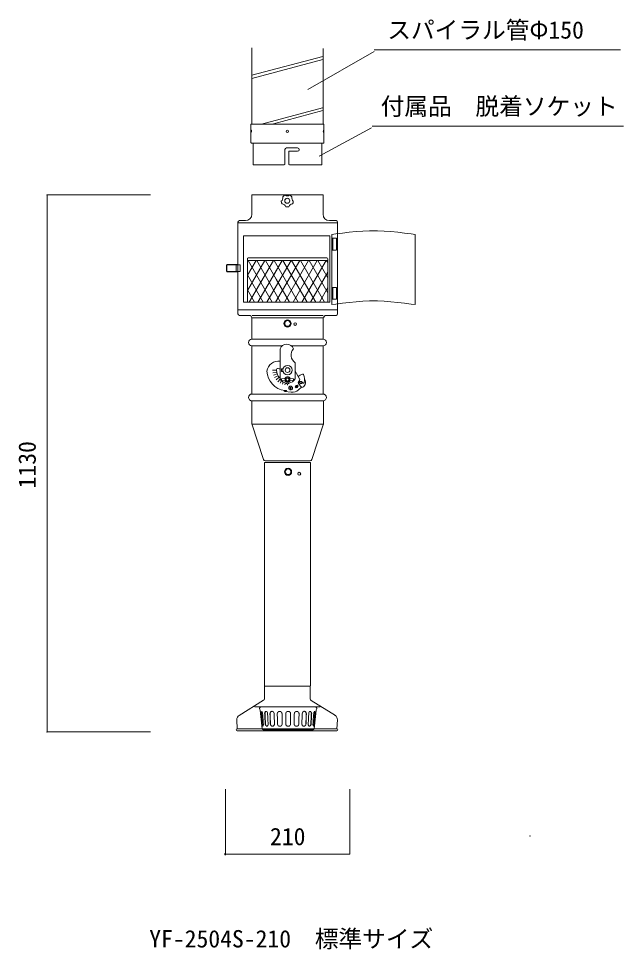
# Model space of a CAD drawing. Units: millimetres, scale not verified. Extents: x 1180 to 8247, y -2434 to 3459.
# Drawn here: x 1180 to 5009, y -2434 to 3459 of the extents above; entities that cross this region are included whole.
import ezdxf
from ezdxf.enums import TextEntityAlignment as Align

# ---------------------------------------------------------------- set-up
doc = ezdxf.new("R2010")
doc.units = ezdxf.units.MM
doc.header["$LTSCALE"] = 3
doc.header["$PDMODE"] = 32
doc.header["$PDSIZE"] = 1.5
doc.linetypes.add('DASHED1', pattern=[1.8, 1.2, -0.6])
doc.linetypes.add('LONG_DASHED1', pattern=[7, 6, -1])
doc.layers.add('1-1_NOTE', color=7, linetype='Continuous', lineweight=9)
doc.styles.add('ＭＳ ゴシック', font='')
doc.styles.get('ＭＳ ゴシック').set_extended_font_data('MS Gothic')

msp = doc.modelspace()

# ---------------------------------------------------------------- linework, layer by layer
at = {"layer": '1-1_NOTE'}
for p, q in [((2656.655, 2794.309), (2656.655, 3274.309)), ((3011.488, 3009.765), (3431.488, 3249.765)), ((3108.84, 2789.795), (3108.84, 3269.795)), ((3430.474, 3261.157), (4990.474, 3261.157)), ((3107.474, 3219.933), (2657.474, 3099.933)), ((3107.474, 3199.619), (2657.474, 3079.619)), ((3103.712, 2893.773), (2718.051, 2790.93)), ((3107.349, 2876.468), (2793.125, 2792.675)), ((2651.123, 2790.717), (3113.123, 2790.717)), ((2651.123, 2673.717), (2651.123, 2790.717)), ((3113.123, 2790.717), (3113.123, 2673.717)), ((3419.282, 2777.778), (5009.282, 2777.778)), ((2651.123, 2765.419), (2651.123, 2731.255)), ((3084.093, 2587.33), (3414.093, 2767.33)), ((2660.123, 2670.717), (2654.123, 2670.717)), ((2657.123, 2670.717), (3107.123, 2670.717)), ((2664.528, 2670.106), (2664.528, 2533.606)), ((3100.133, 2670.453), (3100.133, 2533.606)), ((3104.123, 2670.717), (3110.123, 2670.717)), ((2866.325, 2538.606), (2866.325, 2629.87)), ((2876.325, 2639.87), (2946.76, 2639.87)), ((2946.76, 2618.87), (2890.325, 2618.87)), ((2890.325, 2538.606), (2890.325, 2618.87)), ((2956.76, 2628.87), (2956.76, 2629.87)), ((2861.325, 2533.606), (2664.528, 2533.606)), ((2895.325, 2533.606), (3100.133, 2533.606)), ((1360.09, 2343.13), (1360.09, -1057.09)), ((2656.985, 2219.91), (2656.985, 2343.13)), ((2656.985, 2343.13), (3107.592, 2343.13)), ((2870.901, 2338.91), (2891.696, 2338.91)), ((3107.592, 2219.91), (3107.592, 2343.13)), ((3107.592, 2314.91), (3107.592, 2215.915)), ((2569.055, 2165.602), (3199.055, 2165.602)), ((2569.092, 1588.91), (2569.092, 2170.91)), ((2616.985, 2179.91), (2578.092, 2179.91)), ((3147.592, 2179.91), (3190.092, 2179.91)), ((3199.092, 2101.062), (3199.092, 2170.91)), ((3150.936, 2083.373), (2603.223, 2083.373)), ((2603.223, 2083.373), (2603.223, 1663.373)), ((3150.936, 2083.373), (3150.936, 1663.373)), ((3163.047, 2092.251), (3163.047, 1648.251)), ((3163.686, 1993.57), (3163.686, 2068.57)), ((3691.047, 2092.251), (3691.047, 1648.251)), ((3163.686, 2053.57), (3169.686, 2053.57)), ((3169.686, 2008.57), (3163.686, 2008.57)), ((2497.187, 1859.504), (2497.187, 1897.904)), ((2499.587, 1859.504), (2499.587, 1897.904)), ((2501.987, 1902.704), (2564.387, 1902.704)), ((2501.987, 1900.304), (2564.387, 1900.304)), ((2558.491, 1899.222), (2558.491, 1858.422)), ((2582.491, 1899.222), (2558.491, 1899.222)), ((2582.491, 1899.222), (2582.491, 1858.422)), ((2628.652, 1937.509), (2628.652, 1663.373)), ((2628.652, 1928.509), (3138.652, 1928.509)), ((2738.846, 1928.509), (2628.652, 1737.648)), ((2683.42, 1928.509), (2628.652, 1833.648)), ((2632.784, 1927.185), (2785.784, 1663.185)), ((2634.652, 1943.509), (3132.652, 1943.509)), ((2794.009, 1928.56), (2641.009, 1664.56)), ((2688.969, 1927.701), (2838.969, 1663.701)), ((2848.762, 1927.185), (2695.762, 1663.185)), ((2811.463, 1808.952), (2742.437, 1928.509)), ((2849.697, 1928.509), (2787.851, 1821.388)), ((2950.939, 1663.373), (2797.863, 1928.509)), ((2960.548, 1928.509), (2807.472, 1663.373)), ((2905.123, 1928.509), (2828.193, 1795.262)), ((3006.365, 1663.373), (2853.288, 1928.509)), ((3015.974, 1928.509), (2862.898, 1663.373)), ((3061.79, 1663.373), (2908.714, 1928.509)), ((3071.399, 1928.509), (2918.323, 1663.373)), ((3117.216, 1663.373), (2964.14, 1928.509)), ((3126.825, 1928.509), (2973.749, 1663.373)), ((3138.652, 1722.244), (3019.565, 1928.509)), ((3138.652, 1818.244), (3074.991, 1928.509)), ((3138.652, 1914.244), (3130.417, 1928.509)), ((3138.652, 1937.509), (3138.652, 1663.373)), ((2501.987, 1857.104), (2564.387, 1857.104)), ((2501.987, 1854.704), (2564.387, 1854.704)), ((2558.491, 1858.422), (2582.491, 1858.422)), ((2729.236, 1663.373), (2628.652, 1837.59)), ((3138.652, 1852.994), (3029.175, 1663.373)), ((2828.193, 1795.262), (2752.047, 1663.373)), ((2787.851, 1821.388), (2775.268, 1799.594)), ((2895.513, 1663.373), (2811.463, 1808.952)), ((2673.811, 1663.373), (2628.652, 1741.59)), ((3138.652, 1756.994), (3084.6, 1663.373)), ((3163.581, 1682.107), (3163.581, 1757.107)), ((3163.581, 1742.107), (3169.581, 1742.107)), ((2603.223, 1663.373), (3150.936, 1663.373)), ((3169.581, 1697.107), (3163.581, 1697.107)), ((3199.092, 1588.91), (3199.092, 1657.062)), ((3199.092, 1615.91), (2569.092, 1615.91)), ((2641.092, 1579.91), (2578.092, 1579.91)), ((2657.592, 1429.91), (2657.592, 1564.91)), ((3109.092, 1579.91), (2659.092, 1579.91)), ((3110.592, 1564.91), (2660.592, 1564.91)), ((3107.592, 1429.91), (3107.592, 1564.91)), ((3127.092, 1579.91), (3190.092, 1579.91)), ((3110.592, 1429.91), (2654.592, 1429.91)), ((2657.592, 1081.91), (2657.592, 1387.91)), ((2849.049, 1387.91), (2657.592, 1387.91)), ((2835.258, 1177.838), (2835.258, 1368.338)), ((3107.592, 1387.91), (2905.708, 1387.91)), ((3107.592, 1081.91), (3107.592, 1387.91)), ((2845.758, 1225.088), (2845.758, 1241.588)), ((2854.415, 1241.588), (2845.758, 1241.588)), ((2931.258, 1177.838), (2931.258, 1279.838)), ((2812.779, 1233.338), (2787.937, 1233.338)), ((2813.85, 1221.099), (2789.385, 1216.785)), ((2817.029, 1209.232), (2793.686, 1200.736)), ((2822.221, 1198.098), (2800.708, 1185.677)), ((2829.268, 1188.035), (2810.238, 1172.067)), ((2854.415, 1225.088), (2845.758, 1225.088)), ((2959.365, 1177.779), (2930.82, 1226.699)), ((2835.867, 1176.859), (2821.987, 1160.318)), ((2844.555, 1166.301), (2835.598, 1150.787)), ((2845.776, 1169), (2868.258, 1166)), ((2855.833, 1157.988), (2850.656, 1143.765)), ((2869.034, 1152.669), (2866.706, 1139.465)), ((2883.258, 1144.838), (2883.258, 1138.017)), ((2897.738, 1118.696), (2897.858, 1121.694)), ((2900.856, 1121.573), (2897.858, 1121.694)), ((2920.74, 1169), (2898.258, 1166)), ((2900.856, 1121.573), (2900.977, 1124.571)), ((2903.974, 1124.45), (2900.977, 1124.571)), ((2903.854, 1121.453), (2903.974, 1124.45)), ((2906.851, 1121.332), (2903.854, 1121.453)), ((2906.731, 1118.334), (2906.851, 1121.332)), ((2952.159, 1107.782), (2972.28, 1125.186)), ((2952.248, 1159.373), (2958.714, 1167.741)), ((2966.013, 1132.432), (2952.563, 1147.982)), ((2972.28, 1125.186), (2966.013, 1132.432)), ((2980.528, 1152.338), (2976.325, 1157.197)), ((2658.835, 1082.054), (3110.087, 1082.054)), ((2862.137, 1103.874), (2876.258, 1104.515)), ((2862.273, 1100.877), (2862.137, 1103.874)), ((2864.982, 1098.058), (2865.306, 1101.015)), ((2906.367, 1093.519), (2864.982, 1098.058)), ((2900.735, 1118.576), (2897.738, 1118.696)), ((2900.615, 1115.578), (2900.735, 1118.576)), ((2903.612, 1115.457), (2900.615, 1115.578)), ((2903.612, 1115.457), (2903.733, 1118.455)), ((2906.731, 1118.334), (2903.733, 1118.455)), ((2845.092, 1039.91), (2651.592, 1039.91)), ((2656.092, 1039.91), (2656.092, 919.91)), ((2656.121, 892.656), (2656.121, 1038.84)), ((3107.592, 1039.91), (2845.092, 1039.91)), ((3110.898, 892.668), (3110.898, 1040.624)), ((2731.509, 666.491), (2656.121, 892.656)), ((2660.184, 890.963), (3111.617, 890.963)), ((3036.437, 666.526), (3110.898, 892.668)), ((2736.886, -765.001), (2736.886, 648.879)), ((3026.938, 659.654), (2740.996, 659.654)), ((2736.194, -848.834), (2736.194, -767.856)), ((2736.194, -767.856), (3027.194, -767.856)), ((3027.194, -849.872), (3027.194, -767.856)), ((2731.473, -857.327), (2576.636, -953.553)), ((3031.909, -858.361), (3185.826, -954.196)), ((2562.158, -980.489), (2564.436, -1037.437)), ((3198.464, -981.04), (3194.436, -1037.437)), ((2879.436, -1037.437), (2564.436, -1037.437)), ((2879.436, -1049.437), (2564.436, -1049.437)), ((2879.436, -1037.437), (3194.436, -1037.437)), ((2879.436, -1049.437), (3194.436, -1049.437)), ((2491.092, -1830.383), (3277.092, -1830.383))]:
    msp.add_line(p, q, dxfattribs=at)
at = {"layer": '1-1_NOTE', "color": 4}
for p, q in [((1360.09, 2343.13), (2015.233, 2343.13)), ((1360.09, -1057.09), (2015.233, -1057.09)), ((2491.092, -1830.383), (2491.092, -1419.015)), ((3277.092, -1830.383), (3277.092, -1419.015))]:
    msp.add_line(p, q, dxfattribs=at)
at = {"layer": '1-1_NOTE', "linetype": 'DASHED1'}
for p, q in [((3169.686, 2068.57), (3169.686, 1993.57)), ((3199.092, 1657.062), (3199.092, 2101.062)), ((3193.686, 1993.57), (3163.686, 1993.57)), ((3163.581, 1757.107), (3193.581, 1757.107)), ((3169.581, 1757.107), (3169.581, 1682.107)), ((3193.581, 1757.107), (3193.581, 1682.107)), ((3193.581, 1682.107), (3163.581, 1682.107)), ((2676.936, -899.437), (2676.936, -894.886)), ((2712.935, -899.437), (2676.936, -899.437)), ((2706.386, -912.024), (2709.443, -916.611)), ((2707.463, -904.149), (2712.935, -899.437)), ((2709.402, -916.615), (2721.935, -1034.437)), ((2712.935, -899.437), (3060.936, -899.437)), ((2729.852, -1005.523), (2725.467, -942.676)), ((2759.885, -1005.367), (2756.597, -942.453)), ((2800.288, -1005.159), (2798.098, -942.197)), ((2848.018, -942.681), (2849.108, -1005.671)), ((2925.854, -942.681), (2924.764, -1005.671)), ((2973.584, -1005.159), (2975.774, -942.197)), ((3013.987, -1005.367), (3017.275, -942.453)), ((3044.019, -1005.523), (3048.405, -942.676)), ((3064.479, -916.534), (3051.936, -1034.437)), ((3066.408, -904.149), (3060.936, -899.437)), ((3060.936, -899.437), (3089.537, -899.437)), ((3067.485, -912.024), (3064.428, -916.611)), ((2720.195, -1006.199), (2715.809, -943.351)), ((2723.345, -1006.199), (2718.959, -943.351)), ((2741.402, -1006.335), (2738.115, -943.421)), ((2743.607, -1006.335), (2740.32, -943.421)), ((2773.878, -1006.363), (2771.689, -943.401)), ((2774.823, -1006.048), (2772.634, -943.086)), ((2819.177, -1006.194), (2818.087, -943.203)), ((2871.186, -942.937), (2871.186, -1005.937)), ((2902.686, -942.937), (2902.686, -1005.937)), ((2954.694, -1006.194), (2955.785, -943.203)), ((2999.048, -1006.048), (3001.238, -943.086)), ((2999.993, -1006.363), (3002.183, -943.401)), ((3030.264, -1006.335), (3033.551, -943.421)), ((3032.469, -1006.335), (3035.756, -943.421)), ((3050.527, -1006.199), (3054.913, -943.351)), ((3053.677, -1006.199), (3058.063, -943.351)), ((3042.936, -1043.437), (2730.935, -1043.437))]:
    msp.add_line(p, q, dxfattribs=at)
at = {"layer": '1-1_NOTE'}
for points in [[(3163.047, 2092.251), (3187.904, 2095.63), (3230.761, 2101.282), (3273.618, 2106.447), (3316.475, 2110.817), (3359.332, 2114.085), (3402.19, 2115.942), (3427.047, 2116.251), (3451.904, 2115.942), (3494.761, 2114.085), (3537.618, 2110.817), (3580.475, 2106.447), (3623.332, 2101.282), (3666.19, 2095.63), (3691.047, 2092.251)], [(3163.047, 1648.251), (3187.904, 1651.63), (3230.761, 1657.282), (3273.618, 1662.447), (3316.475, 1666.817), (3359.332, 1670.085), (3402.19, 1671.942), (3427.047, 1672.251), (3451.904, 1671.942), (3494.761, 1670.085), (3537.618, 1666.817), (3580.475, 1662.447), (3623.332, 1657.282), (3666.19, 1651.63), (3691.047, 1648.251)], [(2845.776, 1169), (2845.776, 1178), (2868.258, 1181)], [(2920.74, 1169), (2920.74, 1178), (2898.258, 1181)], [(2875.008, 1151.447), (2883.258, 1144.838), (2891.508, 1151.447)], [(2862.273, 1100.877), (2876.394, 1101.519), (2876.258, 1104.515)], [(2736.886, 648.879), (3027.886, 648.879), (3027.886, -765.335)]]:
    msp.add_lwpolyline(points, dxfattribs=at)
at = {"layer": '1-1_NOTE', "linetype": 'DASHED1'}
msp.add_lwpolyline([(3163.686, 2068.57), (3193.686, 2068.57), (3193.686, 1993.57)], dxfattribs=at)
at = {"layer": '1-1_NOTE'}
msp.add_lwpolyline([(2934.809, 1136.407), (2931.858, 1127.905), (2937.746, 1121.098), (2946.585, 1122.793), (2949.536, 1131.296), (2943.648, 1138.103)], close=True, dxfattribs=at)
for centre, radius in [((2882.123, 2745.717), 7.5), ((2881.299, 2305.5), 15.75), ((2882.993, 1528.84), 23), ((2883.203, 1528.801), 18), ((2931.083, 1524.896), 8), ((2883.258, 1233.338), 30), ((2883.258, 1233.338), 15), ((2883.258, 1173.5), 15), ((2883.258, 1173.5), 9), ((2902.295, 1120.014), 12), ((2940.697, 1129.6), 4.5), ((2967.249, 1153.847), 7.5), ((2967.249, 1153.847), 6), ((2885.993, 589.84), 23), ((2886.203, 589.801), 18), ((2957.447, 577.612), 9)]:
    msp.add_circle(centre, radius, dxfattribs=at)
for centre, radius, start, end in [((2654.123, 2673.717), 3, 180, 270), ((3110.123, 2673.717), 3, 270, 0), ((2876.325, 2629.87), 10, 90, 180), ((2946.76, 2629.87), 10, 0, 90), ((2946.76, 2628.87), 10, 270, 0), ((2861.325, 2538.606), 5, 270, 0), ((2895.325, 2538.606), 5, 180, 270), ((2823.522, 2324.272), 29.25, 312.17187, 11.82813), ((2881.299, 2305.5), 38.25, 184.35627, 211.64373), ((2881.299, 2305.5), 38.25, 112.35627, 139.64373), ((2881.299, 2366.25), 29.25, 240.17187, 299.82813), ((2881.299, 2305.5), 38.25, 40.35627, 67.64373), ((2939.075, 2324.272), 29.25, 168.17187, 227.82813), ((2881.186, 2305.5), 38.25, 328.35627, 355.64373), ((2881.299, 2305.5), 38.25, 328.35627, 355.64373), ((2845.591, 2256.352), 29.25, 24.17187, 83.82813), ((2881.299, 2305.5), 38.25, 256.35627, 283.64373), ((2917.007, 2256.352), 29.25, 96.17187, 155.82813), ((2616.985, 2219.91), 40, 270, 0), ((3147.592, 2219.91), 40, 180, 270), ((2578.092, 2170.91), 9, 90, 180), ((3190.092, 2170.91), 9, 0, 90), ((2501.987, 1897.904), 4.8, 90, 180), ((2501.987, 1897.904), 2.4, 90, 180), ((2564.387, 1897.904), 4.8, 15.93796, 90), ((2564.387, 1897.904), 2.4, 33.31165, 90), ((2634.652, 1937.509), 6, 90, 180), ((3132.652, 1937.509), 6, 0, 90), ((2501.987, 1859.504), 4.8, 180, 270), ((2501.987, 1859.504), 2.4, 180, 270), ((2564.387, 1859.504), 2.4, 270, 333.20451), ((2564.387, 1859.504), 4.8, 270, 346.97339), ((2578.092, 1588.91), 9, 180, 270), ((2641.092, 1564.91), 15, 0, 90), ((3127.092, 1564.91), 15, 90, 180), ((3190.092, 1588.91), 9, 270, 0), ((2657.592, 1408.91), 21, 90, 270), ((3107.592, 1408.91), 21, 270, 90), ((2877.847, 1353.108), 45.23, 19.67743, 160.32256), ((2965.82, 1328.976), 60.076, 139.06517, 234.87869), ((2824.48, 1218.689), 72.129, 81.40654, 172.99953), ((2824.009, 1232.702), 11.249, 90, 181.22952), ((2824.009, 1232.702), 11.249, 3.23477, 90), ((2883.258, 1233.338), 130.5, 182.57289, 262.23984), ((2883.258, 1233.338), 70.5, 180.51668, 227.08981), ((2883.258, 1173.5), 18, 90, 156.05156), ((2883.258, 1173.5), 18, 23.94843, 90), ((3013.944, 1104.489), 109.221, 109.2178, 125.62424), ((2980.248, 1203.818), 4.5, 80.26373, 119.82397), ((2980.248, 1203.818), 4.5, 358.37778, 80.26373), ((2888.08, 1172.508), 101.748, 350.44992, 19.28555), ((2883.258, 1207.004), 56.167, 211.28448, 261.55359), ((2883.258, 1173.5), 18, 203.94843, 336.05156), ((2883.258, 1207.004), 56.167, 278.4464, 328.7155), ((2959.37, 1153.87), 9, 142.30957, 220.8582), ((2967.249, 1149.347), 12, 45, 220.8582), ((2951.592, 1173.243), 9, 322.30957, 30.26373), ((2967.249, 1153.847), 30, 277.19296, 41.19754), ((2983.931, 1155.282), 4.5, 220.8582, 4.3978), ((2657.592, 1060.91), 21, 90, 270), ((2912.907, 1153.162), 60, 263.74202, 310.8582), ((3107.592, 1060.91), 21, 270, 90), ((2663.121, 895.203), 7, 180, 203.82426), ((2663.121, 894.145), 7, 180, 202.91998), ((3103.898, 895.192), 7, 335.83337, 0), ((3103.898, 892.286), 7, 336.52901, 0), ((2740.996, 669.654), 10, 198.43495, 270), ((3026.938, 669.654), 10, 270, 341.77492), ((2726.194, -848.834), 10, 301.85967, 0), ((3037.194, -849.872), 10, 180, 238.09189), ((2592.134, -979.29), 30, 120.34399, 182.29061), ((3168.54, -978.903), 30, 355.91438, 59.12337), ((2564.436, -1043.437), 6, 90, 270), ((3194.436, -1043.437), 6, 270, 90)]:
    msp.add_arc(centre, radius, start, end, dxfattribs=at)
at = {"layer": '1-1_NOTE', "linetype": 'LONG_DASHED1'}
msp.add_arc((2967.249, 1149.347), 59.25, 73.48132, 80.26373, dxfattribs=at)
at = {"layer": '1-1_NOTE', "linetype": 'DASHED1'}
for centre, radius, start, end in [((2711.378, -908.696), 6, 130.73247, 213.69007), ((2886.936, -942.937), 15.75, 0, 180), ((3062.493, -908.696), 6, 326.30993, 49.26753), ((2730.935, -1034.437), 9, 180, 270), ((2886.936, -1005.937), 15.75, 180, 0), ((3042.936, -1034.437), 9, 270, 0), ((2491.092, -1831.09), 6, 90, 270)]:
    msp.add_arc(centre, radius, start, end, dxfattribs=at)
at = {"layer": '1-1_NOTE'}
for centre, start_param, end_param in [((2651.123, 2745.717), 3.14159265, 6.28318531), ((3113.123, 2745.717), 0, 3.14159265)]:
    msp.add_ellipse(centre, major_axis=(0, 7.8), ratio=0.5, start_param=start_param, end_param=end_param, dxfattribs=at)
at = {"layer": '1-1_NOTE', "linetype": 'DASHED1'}
for centre, major_axis, ratio, start_param, end_param in [((2720.629, -943.014), (-1.099, 15.712), 0.3, 4.71238898, 7.85398163), ((2723.779, -943.014), (-1.099, 15.712), 0.3, 0.31807841, 1.57079633), ((2747.347, -942.937), (-0.824, 15.728), 0.6, 4.71238898, 7.85398163), ((2749.552, -942.937), (-0.824, 15.728), 0.6, 0.08539564, 1.57079633), ((2784.412, -942.957), (-0.55, 15.74), 0.8, 0.19277883, 1.57079633), ((2785.357, -942.642), (-0.55, 15.74), 0.8, 4.71238898, 7.85398163), ((2833.048, -942.942), (-0.275, 15.748), 0.95, 4.71238898, 7.85398163), ((2940.824, -942.942), (0.275, 15.748), 0.95, 4.71238898, 7.85398163), ((2988.515, -942.642), (0.55, 15.74), 0.8, 4.71238898, 7.85398163), ((2989.46, -942.957), (0.55, 15.74), 0.8, 4.71238898, 6.09040648), ((3026.525, -942.937), (0.824, 15.728), 0.6, 4.71238898, 7.85398163), ((3024.32, -942.937), (0.824, 15.728), 0.6, 4.71238898, 6.19778966), ((3053.243, -943.014), (1.099, 15.712), 0.3, 4.71238898, 7.85398163), ((3050.093, -943.014), (1.099, 15.712), 0.3, 4.71238898, 5.9651069), ((2725.024, -1005.861), (1.099, -15.712), 0.3, 4.71238898, 7.85398163), ((2728.174, -1005.861), (1.099, -15.712), 0.3, 4.71238898, 5.92315697), ((2750.644, -1005.851), (0.824, -15.728), 0.6, 4.71238898, 7.85398163), ((2752.849, -1005.851), (0.824, -15.728), 0.6, 4.71238898, 6.13492104), ((2786.61, -1005.918), (0.55, -15.74), 0.8, 4.71238898, 6.55389338), ((2787.555, -1005.603), (0.55, -15.74), 0.8, 4.71238898, 7.85398163), ((2834.147, -1005.933), (0.275, -15.748), 0.95, 4.71238898, 7.85398163), ((2939.724, -1005.933), (-0.275, -15.748), 0.95, 4.71238898, 7.85398163), ((2986.316, -1005.603), (-0.55, -15.74), 0.8, 4.71238898, 7.85398163), ((2987.261, -1005.918), (-0.55, -15.74), 0.8, 6.01247724, 7.85398163), ((3023.228, -1005.851), (-0.824, -15.728), 0.6, 4.71238898, 7.85398163), ((3021.023, -1005.851), (-0.824, -15.728), 0.6, 0.14826426, 1.57079633), ((3048.848, -1005.861), (-1.099, -15.712), 0.3, 4.71238898, 7.85398163), ((3045.698, -1005.861), (-1.099, -15.712), 0.3, 0.36002834, 1.57079633)]:
    msp.add_ellipse(centre, major_axis=major_axis, ratio=ratio, start_param=start_param, end_param=end_param, dxfattribs=at)
at = {"layer": '1-1_NOTE', "color": 1}
for p in [(1360.09, 2343.13), (1360.09, -1057.09), (4418.097, -1717.09), (2491.092, -1830.383), (3277.092, -1830.383)]:
    msp.add_point(p, dxfattribs=at)

# ---------------------------------------------------------------- texts
at = {"layer": '1-1_NOTE', "color": 3, "style": 'ＭＳ ゴシック'}
for s, p in [('スパイラル管Φ150', (3514.271, 3299.246)), ('付属品\u3000脱着ソケット', (3472.608, 2815.868))]:
    msp.add_text(s, height=110, dxfattribs=at).set_placement(p, align=Align.BOTTOM_LEFT)
at = {"layer": '1-1_NOTE', "style": 'ＭＳ ゴシック'}
msp.add_text('1130', height=110, rotation=90, dxfattribs=at).set_placement((1322.001, 484.622), align=Align.BOTTOM_LEFT)
for s, p in [('210', (2771.947, -1807.529)), ('YF-2504S-210\u3000標準サイズ', (2007.403, -2455.077))]:
    msp.add_text(s, height=110, dxfattribs=at).set_placement(p, align=Align.BOTTOM_LEFT)

doc.saveas('drawing.dxf')
